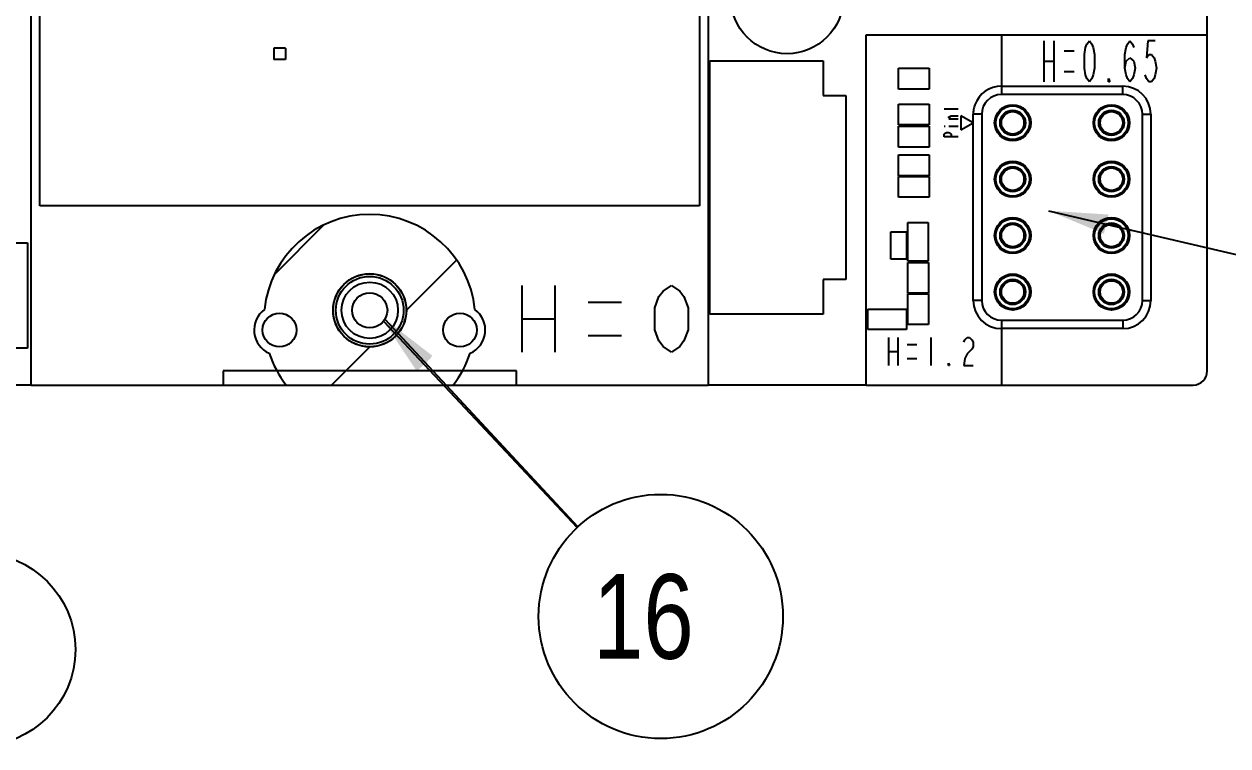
# Model space of a CAD drawing. Header units: millimetres. Extents: x 0 to 841, y 0 to 594.
# Drawn here: x 472.62 to 515.31, y 349.17 to 374.77 of the extents above; entities that cross this region are included whole.
import ezdxf

# ---------------------------------------------------------------- set-up
doc = ezdxf.new("R2010")
doc.units = ezdxf.units.MM
doc.header["$LTSCALE"] = 46.255
doc.layers.get('0').update_dxf_attribs({"linetype": 'CONTINUOUS'})
for name, color, linetype in [('ASSEM_MEM', 7, 'CONTINUOUS'), ('DETAIL', 7, 'CONTINUOUS'), ('TPC12', 7, 'CONTINUOUS')]:
    doc.layers.add(name, color=color, linetype=linetype)
doc.styles.get("Standard").update_dxf_attribs({"font": 'txt', "width": 0.8})
doc.dimstyles.get("Standard").update_dxf_attribs({"dimtxt": 3, "dimasz": 2.1, "dimexe": 2, "dimexo": 1, "dimtad": 1, "dimzin": 0, "dimdsep": 46, "dimtxsty": 'STANDARD', "dimblk": '_FILLED', "dimblk1": '_FILLED', "dimblk2": '_FILLED', "dimcen": 0.09, "dimazin": 0, "dimtol": 1, "dimtp": 0.01, "dimtm": 0.01, "dimtfac": 1, "dimtofl": 0, "dimtmove": 0, "dimatfit": 3, "dimldrblk": '_FILLED', "dimfxl": 1, "dimtolj": 1, "dimtzin": 0, "dimarcsym": 0})

# ---------------------------------------------------------------- blocks, each defined once
blk = doc.blocks.new('_FILLED')
at = {"color": 0, "linetype": 'BYBLOCK'}
blk.add_solid([(0, 0), (-1, 0.167), (-1, -0.167)], dxfattribs=at)
blk = doc.blocks.new('BALLOON_BL10', base_point=(471.018, 352.593))
at = {"layer": 'DETAIL', "color": 2, "linetype": 'CONTINUOUS'}
blk.add_circle((471.018, 352.593), 3.421, dxfattribs=at)
at = {"layer": 'DETAIL', "color": 2, "linetype": 'CONTINUOUS', "insert": (469.818, 354.093), "char_height": 3, "width": 2.4, "attachment_point": 1, "line_spacing_factor": 0.9}
blk.add_mtext('7', dxfattribs=at)
blk = doc.blocks.new('BALLOON_BL26', base_point=(495.198, 353.764))
at = {"layer": 'DETAIL', "color": 2, "linetype": 'CONTINUOUS'}
blk.add_circle((495.198, 353.764), 4.33, dxfattribs=at)
at = {"layer": 'DETAIL', "color": 2, "linetype": 'CONTINUOUS', "insert": (492.798, 355.264), "char_height": 3, "width": 4.8, "attachment_point": 1, "line_spacing_factor": 0.9}
blk.add_mtext('16', dxfattribs=at)

msp = doc.modelspace()

# ---------------------------------------------------------------- linework, layer by layer
at = {"layer": 'ASSEM_MEM', "color": 4, "linetype": 'CONTINUOUS'}
for p, q in [((472.877, 361.972), (472.877, 392.712)), ((473.177, 368.332), (473.177, 389.332)), ((496.577, 389.332), (496.577, 368.332)), ((496.877, 387.43), (496.877, 361.972)), ((502.477, 374.392), (514.577, 374.392)), ((502.477, 361.972), (502.477, 374.392)), ((507.277, 374.392), (507.277, 372.572)), ((514.577, 362.472), (514.577, 374.392)), ((506.277, 371.272), (505.844, 371.522)), ((505.844, 371.522), (505.844, 371.022)), ((505.844, 371.022), (506.277, 371.272)), ((496.577, 368.332), (473.177, 368.332)), ((507.277, 363.972), (507.277, 361.972)), ((490.077, 362.472), (479.677, 362.472)), ((479.677, 362.472), (479.677, 361.972)), ((490.077, 361.972), (490.077, 362.472)), ((472.877, 361.972), (496.877, 361.972)), ((502.477, 361.972), (514.077, 361.972))]:
    msp.add_line(p, q, dxfattribs=at)
at = {"layer": 'ASSEM_MEM', "color": 7, "linetype": 'CONTINUOUS'}
for p, q in [((514.577, 374.392), (514.577, 378.502)), ((496.941, 373.467), (500.952, 373.467)), ((496.941, 364.486), (496.941, 373.467)), ((500.952, 373.467), (500.952, 372.235)), ((503.628, 373.206), (504.713, 373.206)), ((503.628, 372.469), (503.628, 373.206)), ((504.713, 373.206), (504.713, 372.469)), ((504.713, 372.469), (503.628, 372.469)), ((507.277, 372.572), (511.577, 372.572)), ((500.952, 372.235), (501.762, 372.235)), ((501.762, 372.235), (501.762, 365.719)), ((503.628, 371.936), (504.713, 371.936)), ((503.628, 371.199), (503.628, 371.936)), ((504.713, 371.936), (504.713, 371.199)), ((506.277, 364.972), (506.277, 371.572)), ((512.577, 371.572), (512.577, 364.972)), ((503.627, 371.148), (504.713, 371.148)), ((503.627, 370.412), (503.627, 371.148)), ((504.713, 371.199), (503.628, 371.199)), ((504.713, 371.148), (504.713, 370.412)), ((504.713, 370.412), (503.627, 370.412)), ((503.627, 370.132), (504.713, 370.132)), ((503.627, 369.396), (503.627, 370.132)), ((504.713, 370.132), (504.713, 369.396)), ((504.713, 369.396), (503.627, 369.396)), ((503.628, 369.37), (504.713, 369.37)), ((503.628, 368.634), (503.628, 369.37)), ((504.713, 369.37), (504.713, 368.634)), ((504.713, 368.634), (503.628, 368.634)), ((503.961, 367.732), (504.685, 367.732)), ((503.961, 366.361), (503.961, 367.732)), ((504.685, 367.732), (504.685, 366.361)), ((503.358, 367.408), (503.916, 367.408)), ((503.358, 366.43), (503.358, 367.408)), ((503.916, 367.408), (503.916, 366.43)), ((471.927, 367.01), (472.745, 367.01)), ((472.745, 367.01), (472.745, 363.279)), ((503.916, 366.43), (503.358, 366.43)), ((503.954, 366.319), (504.691, 366.319)), ((503.954, 365.234), (503.954, 366.319)), ((504.685, 366.361), (503.961, 366.361)), ((504.691, 366.319), (504.691, 365.234)), ((501.762, 365.719), (500.952, 365.719)), ((500.952, 365.719), (500.952, 364.486)), ((504.691, 365.234), (503.954, 365.234)), ((503.954, 365.202), (504.691, 365.202)), ((503.954, 364.116), (503.954, 365.202)), ((504.691, 365.202), (504.691, 364.116)), ((502.545, 364.665), (503.916, 364.665)), ((502.545, 363.941), (502.545, 364.665)), ((503.916, 364.665), (503.916, 363.941)), ((500.952, 364.486), (496.941, 364.486)), ((503.916, 363.941), (502.545, 363.941)), ((504.691, 364.116), (503.954, 364.116)), ((511.577, 363.972), (507.277, 363.972)), ((472.745, 363.279), (465.594, 363.279)), ((514.577, 362.472), (514.577, 362.472)), ((472.877, 361.972), (455.677, 361.972)), ((502.477, 361.972), (496.877, 361.972)), ((514.077, 361.972), (514.077, 361.972))]:
    msp.add_line(p, q, dxfattribs=at)
at = {"layer": 'ASSEM_MEM', "color": 40, "linetype": 'CONTINUOUS'}
for p, q in [((508.78, 374.182), (508.78, 372.726)), ((509.14, 374.182), (509.14, 372.726)), ((510.263, 373.939), (510.308, 374.06)), ((510.308, 374.06), (510.398, 374.182)), ((510.398, 374.182), (510.488, 374.06)), ((510.488, 374.06), (510.533, 373.939)), ((511.702, 373.939), (511.746, 374.06)), ((511.746, 374.06), (511.836, 374.182)), ((511.836, 374.182), (511.926, 374.06)), ((511.926, 374.06), (511.971, 373.939)), ((512.466, 374.182), (512.421, 373.575)), ((512.735, 374.182), (512.466, 374.182)), ((509.499, 373.818), (509.859, 373.818)), ((510.218, 373.697), (510.263, 373.939)), ((510.218, 373.212), (510.218, 373.697)), ((510.533, 373.939), (510.578, 373.697)), ((510.578, 373.697), (510.578, 373.212)), ((511.657, 373.697), (511.702, 373.939)), ((511.657, 373.212), (511.657, 373.697)), ((511.702, 373.454), (511.836, 373.575)), ((511.836, 373.575), (511.971, 373.454)), ((512.421, 373.575), (512.51, 373.697)), ((512.51, 373.697), (512.6, 373.697)), ((512.6, 373.697), (512.69, 373.575)), ((512.69, 373.575), (512.735, 373.454)), ((508.78, 373.454), (509.14, 373.454)), ((510.263, 372.969), (510.218, 373.212)), ((510.578, 373.212), (510.533, 372.969)), ((511.657, 373.212), (511.702, 373.454)), ((511.702, 372.969), (511.657, 373.212)), ((511.971, 373.454), (512.016, 373.212)), ((512.016, 373.212), (511.971, 372.969)), ((512.735, 373.454), (512.78, 373.212)), ((512.78, 373.212), (512.735, 372.969)), ((509.499, 373.09), (509.859, 373.09)), ((510.308, 372.848), (510.263, 372.969)), ((510.398, 372.726), (510.308, 372.848)), ((510.488, 372.848), (510.398, 372.726)), ((510.533, 372.969), (510.488, 372.848)), ((511.072, 372.848), (511.117, 372.726)), ((511.072, 372.726), (511.072, 372.848)), ((511.117, 372.726), (511.072, 372.726)), ((511.746, 372.848), (511.702, 372.969)), ((511.836, 372.726), (511.746, 372.848)), ((511.926, 372.848), (511.836, 372.726)), ((511.971, 372.969), (511.926, 372.848)), ((512.421, 372.848), (512.376, 372.969)), ((512.51, 372.726), (512.421, 372.848)), ((512.6, 372.726), (512.51, 372.726)), ((512.69, 372.848), (512.6, 372.726)), ((512.735, 372.969), (512.69, 372.848)), ((505.244, 371.772), (505.744, 371.772)), ((505.411, 371.483), (505.494, 371.522)), ((505.411, 371.445), (505.411, 371.483)), ((505.494, 371.406), (505.411, 371.445)), ((505.744, 371.406), (505.411, 371.406)), ((505.494, 371.522), (505.744, 371.522)), ((505.244, 371.156), (505.286, 371.156)), ((505.411, 371.156), (505.744, 371.156)), ((505.244, 370.868), (505.286, 370.906)), ((505.244, 370.772), (505.244, 370.868)), ((505.744, 370.772), (505.244, 370.772)), ((505.286, 370.906), (505.327, 370.926)), ((505.327, 370.926), (505.411, 370.926)), ((505.411, 370.926), (505.452, 370.906)), ((505.452, 370.906), (505.494, 370.868)), ((505.494, 370.868), (505.494, 370.772)), ((490.267, 365.502), (490.267, 363.142)), ((491.447, 365.502), (491.447, 363.142)), ((495.282, 365.305), (495.577, 365.502)), ((495.577, 365.502), (495.872, 365.305)), ((494.987, 364.715), (495.135, 365.108)), ((495.135, 365.108), (495.282, 365.305)), ((495.872, 365.305), (496.02, 365.108)), ((496.02, 365.108), (496.167, 364.715)), ((492.627, 364.912), (493.807, 364.912)), ((494.987, 363.928), (494.987, 364.715)), ((496.167, 364.715), (496.167, 363.928)), ((490.267, 364.322), (491.447, 364.322)), ((492.627, 363.732), (493.807, 363.732)), ((495.135, 363.535), (494.987, 363.928)), ((496.167, 363.928), (496.02, 363.535)), ((495.282, 363.338), (495.135, 363.535)), ((495.577, 363.142), (495.282, 363.338)), ((495.872, 363.338), (495.577, 363.142)), ((496.02, 363.535), (495.872, 363.338)), ((503.275, 363.662), (503.275, 362.662)), ((503.608, 363.662), (503.608, 362.662)), ((503.941, 363.412), (504.275, 363.412)), ((504.775, 363.662), (504.775, 362.662)), ((505.941, 363.496), (505.983, 363.579)), ((505.983, 363.579), (506.066, 363.662)), ((506.066, 363.662), (506.15, 363.662)), ((506.15, 363.662), (506.233, 363.579)), ((506.233, 363.579), (506.275, 363.496)), ((506.275, 363.329), (506.233, 363.246)), ((506.275, 363.496), (506.275, 363.329)), ((503.275, 363.162), (503.608, 363.162)), ((503.941, 362.912), (504.275, 362.912)), ((505.983, 362.912), (505.941, 362.662)), ((506.066, 363.079), (505.983, 362.912)), ((506.233, 363.246), (506.066, 363.079)), ((505.4, 362.746), (505.441, 362.662)), ((505.4, 362.662), (505.4, 362.746)), ((505.441, 362.662), (505.4, 362.662)), ((505.941, 362.662), (506.275, 362.662))]:
    msp.add_line(p, q, dxfattribs=at)
at = {"layer": 'ASSEM_MEM', "color": 9, "linetype": 'CONTINUOUS'}
for p, q in [((507.277, 372.572), (507.277, 372.272)), ((511.577, 372.272), (507.277, 372.272)), ((511.577, 372.272), (511.577, 372.572)), ((506.577, 371.572), (506.277, 371.572)), ((506.577, 371.572), (506.577, 364.972)), ((512.277, 371.572), (512.577, 371.572)), ((512.277, 364.972), (512.277, 371.572)), ((506.577, 364.972), (506.277, 364.972)), ((512.277, 364.972), (512.577, 364.972)), ((507.277, 364.272), (511.577, 364.272)), ((507.277, 364.272), (507.277, 363.972)), ((511.577, 364.272), (511.577, 363.972))]:
    msp.add_line(p, q, dxfattribs=at)
at = {"layer": 'ASSEM_MEM', "color": 2, "linetype": 'CONTINUOUS'}
for p, q in [((481.49, 365.882), (483.267, 367.659)), ((486.177, 364.622), (487.961, 366.406)), ((483.527, 361.972), (484.877, 363.322))]:
    msp.add_line(p, q, dxfattribs=at)
at = {"layer": 'ASSEM_MEM', "color": 4, "linetype": 'CONTINUOUS'}
for centre, radius in [((499.677, 375.722), 2), ((484.877, 364.622), 1.3), ((481.677, 363.922), 0.6), ((488.077, 363.922), 0.6)]:
    msp.add_circle(centre, radius, dxfattribs=at)
at = {"layer": 'ASSEM_MEM', "color": 7, "linetype": 'CONTINUOUS'}
for centre, radius in [((507.677, 371.272), 0.64), ((507.677, 371.272), 0.625), ((511.177, 371.272), 0.64), ((511.177, 371.272), 0.625), ((507.677, 371.272), 0.4), ((511.177, 371.272), 0.4), ((507.677, 369.272), 0.64), ((507.677, 369.272), 0.625), ((511.177, 369.272), 0.64), ((511.177, 369.272), 0.625), ((507.677, 369.272), 0.4), ((511.177, 369.272), 0.4), ((507.677, 367.272), 0.64), ((507.677, 367.272), 0.625), ((507.677, 367.272), 0.4), ((511.177, 367.272), 0.64), ((511.177, 367.272), 0.625), ((511.177, 367.272), 0.4), ((484.877, 364.622), 1.295), ((507.677, 365.272), 0.64), ((507.677, 365.272), 0.625), ((511.177, 365.272), 0.64), ((511.177, 365.272), 0.625), ((484.877, 364.622), 1.2), ((484.877, 364.622), 1), ((507.677, 365.272), 0.4), ((511.177, 365.272), 0.4), ((484.877, 364.622), 0.625), ((481.677, 363.922), 0.6), ((488.077, 363.922), 0.6)]:
    msp.add_circle(centre, radius, dxfattribs=at)
at = {"layer": 'ASSEM_MEM', "color": 9, "linetype": 'CONTINUOUS'}
for centre, radius in [((507.677, 371.272), 0.597), ((511.177, 371.272), 0.597), ((507.677, 371.272), 0.449), ((511.177, 371.272), 0.449), ((507.677, 369.272), 0.597), ((507.677, 369.272), 0.449), ((511.177, 369.272), 0.597), ((511.177, 369.272), 0.449), ((507.677, 367.272), 0.597), ((507.677, 367.272), 0.449), ((511.177, 367.272), 0.597), ((511.177, 367.272), 0.449), ((507.677, 365.272), 0.597), ((511.177, 365.272), 0.597), ((507.677, 365.272), 0.449), ((511.177, 365.272), 0.449)]:
    msp.add_circle(centre, radius, dxfattribs=at)
at = {"layer": 'ASSEM_MEM', "color": 7, "linetype": 'CONTINUOUS'}
for centre, start, end in [((507.277, 371.572), 90, 160.0884), ((511.577, 371.572), 0, 90), ((507.277, 371.572), 170.0571, 180), ((511.577, 364.972), 270, 360)]:
    msp.add_arc(centre, 1, start, end, dxfattribs=at)
at = {"layer": 'ASSEM_MEM', "color": 9, "linetype": 'CONTINUOUS'}
for centre, start, end in [((507.277, 371.572), 90, 180), ((511.577, 371.572), 0, 90), ((507.277, 364.972), 180, 270), ((511.577, 364.972), 270, 360)]:
    msp.add_arc(centre, 0.7, start, end, dxfattribs=at)
at = {"layer": 'ASSEM_MEM', "color": 4, "linetype": 'CONTINUOUS'}
for centre, radius, start, end in [((507.277, 371.572), 1, 160.0884, 170.0571), ((484.877, 364.272), 3.75, 5.7643, 174.2357), ((481.677, 363.922), 0.9, 126.16, 246.3238), ((488.077, 363.922), 0.9, 293.6762, 53.84), ((507.277, 364.972), 1, 180, 270), ((484.877, 364.272), 3.75, 198.2481, 217.8309), ((484.877, 364.272), 3.75, 322.1691, 341.7519), ((514.077, 362.472), 0.5, 270, 360)]:
    msp.add_arc(centre, radius, start, end, dxfattribs=at)
at = {"layer": 'TPC12', "color": 7, "linetype": 'CONTINUOUS'}
for p, q in [((481.889, 373.923), (481.482, 373.923)), ((481.482, 373.923), (481.482, 373.516)), ((481.889, 373.923), (481.889, 373.516)), ((481.889, 373.516), (481.482, 373.516))]:
    msp.add_line(p, q, dxfattribs=at)

# ---------------------------------------------------------------- block references
at = {"layer": 'DETAIL', "color": 2, "linetype": 'CONTINUOUS'}
for name, p in [('BALLOON_BL26', (495.198, 353.764)), ('BALLOON_BL10', (471.018, 352.593))]:
    msp.add_blockref(name, p, dxfattribs=at)

# ---------------------------------------------------------------- leaders
for points in [[(508.947, 368.154), (537.029, 361.599)], [(485.366, 364.232), (492.233, 356.921)], [(485.418, 364.309), (492.253, 356.939)]]:
    msp.add_leader(points, dimstyle='STANDARD', override={"dimtad": 0}, dxfattribs=at)

doc.saveas('drawing.dxf')
